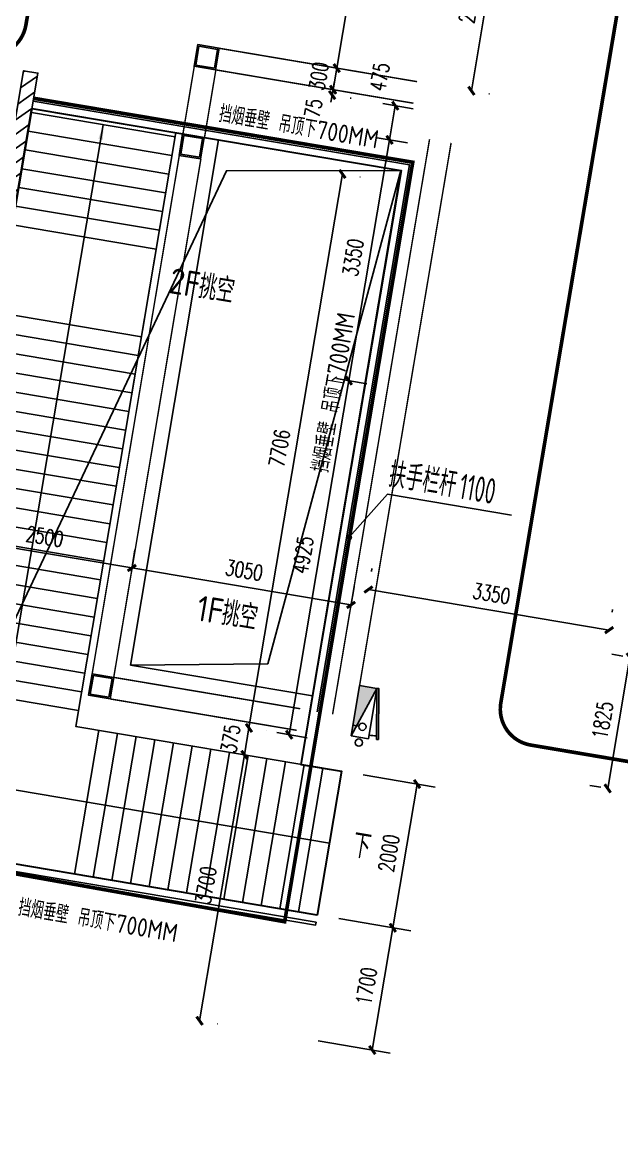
# Model space of a CAD drawing. Extents: x -936 to 12807311, y 101 to 1511157.
# Drawn here: x 12300171 to 12308401, y 1175578 to 1190760 of the extents above; entities that cross this region are included whole.
import ezdxf

# ---------------------------------------------------------------- set-up
doc = ezdxf.new("R2010")
doc.units = 0
doc.header["$LTSCALE"] = 1000
doc.header["$MEASUREMENT"] = 0
for name, pattern in [('PX-PLAN-F2-T3$0$DASH', [0.35, 0.25, -0.1]), ('PX-PLAN-F2-T3$0$DASHDOT2', [0.5, 0.25, -0.125, 0, -0.125]), ('PX-PLAN-F2-T3$0$HIDDEN', [0.375, 0.25, -0.125]), ('PX-PLAN-F2-T3$0$X-01-10-01$0$DASHED', [0.75, 0.5, -0.25])]:
    doc.linetypes.add(name, pattern=pattern)
doc.layers.add('PX-GLAZ-F2$0$PX-GLAZ-F2$0$PX-GLAZ-F2$0$板边线', color=36, linetype='Continuous', lineweight=30)
for name, color, linetype in [('PX-GLAZ-F2$0$绿化', 3, 'Continuous'), ('PX-PLAN-F2-T3$0$0P-FE-FH-V', 3, 'Continuous'), ('PX-PLAN-F2-T3$0$0P-FE-HY（消火栓）', 1, 'Continuous'), ('PX-PLAN-F2-T3$0$DIM_LEAD', 3, 'Continuous'), ('PX-PLAN-F2-T3$0$HOLE', 2, 'Continuous'), ('PX-PLAN-F2-T3$0$NS-Stair-01', 3, 'Continuous'), ('PX-PLAN-F2-T3$0$NS-Stair-Arrow-01', 2, 'Continuous'), ('PX-PLAN-F2-T3$0$NS-Tags-Fire-01', 1, 'PX-PLAN-F2-T3$0$DASH'), ('PX-PLAN-F2-T3$0$PUB_DIM', 3, 'Continuous'), ('PX-PLAN-F2-T3$0$PUB_TEXT', 7, 'Continuous'), ('PX-PLAN-F2-T3$0$WALL', 9, 'Continuous'), ('PX-PLAN-F2-T3$0$WINDOW', 4, 'Continuous'), ('PX-PLAN-F2-T3$0$X-01-10-01$0$A-SYMB-BUBB', 3, 'PX-PLAN-F2-T3$0$X-01-10-01$0$DASHED'), ('PX-PLAN-F2-T3$0$X-01-10-01$0$A-SYMB-VOID', 35, 'Continuous'), ('PX-PLAN-F2-T3$0$挡烟垂壁', 2, 'PX-PLAN-F2-T3$0$DASHDOT2'), ('PX-PLAN-F2-T3$0$防火墙填充', 1, 'Continuous')]:
    doc.layers.add(name, color=color, linetype=linetype)
doc.styles.add('PX-PLAN-F2-T3$0$_TCH_DIM_T3', font='SIMPLEX', dxfattribs={"width": 0.705882, "bigfont": 'GBCBIG'})
doc.styles.add('PX-PLAN-F2-T3$0$Standard', font='gbenor.shx', dxfattribs={"bigfont": 'gbcbig.shx'})
doc.styles.add('PX-PLAN-F2-T3$0$XD2008', font='xd-hzs.shx', dxfattribs={"width": 0.7, "bigfont": 'xd-hztxt.shx'})
doc.dimstyles.new('PX-PLAN-F2-T3$0$_TCH_ARCH&&100', dxfattribs={"dimtxt": 212.5, "dimasz": 100, "dimexe": 250, "dimexo": 300, "dimgap": 118.75, "dimtad": 1, "dimdec": 0, "dimzin": 0, "dimdsep": 46, "dimtxsty": 'PX-PLAN-F2-T3$0$_TCH_DIM_T3', "dimblk": 'PX-PLAN-F2-T3$0$_ArchTick', "dimcen": 0.09, "dimclrd": 1, "dimclre": 1, "dimclrt": 4, "dimazin": 2, "dimtfac": 1, "dimtdec": 0, "dimtix": 1, "dimtmove": 2, "dimatfit": 3, "dimfxl": 0, "dimtolj": 1, "dimtzin": 0, "dimarcsym": 0})
doc.dimstyles.new('PX-PLAN-F2-T3$0$STANDARD', dxfattribs={"dimscale": 100, "dimtxt": 3.5, "dimasz": 1, "dimexe": 2.5, "dimexo": 3, "dimgap": 1.5, "dimtad": 1, "dimdec": 0, "dimzin": 0, "dimdsep": 46, "dimtxsty": 'PX-PLAN-F2-T3$0$Standard', "dimblk": 'PX-PLAN-F2-T3$0$_ArchTick', "dimcen": 0.09, "dimadec": 0, "dimazin": 0, "dimtfac": 1, "dimtdec": 0, "dimtix": 1, "dimtmove": 2, "dimatfit": 3, "dimfxl": 0, "dimtolj": 1, "dimtzin": 0, "dimarcsym": 0})

# ---------------------------------------------------------------- blocks, each defined once
blk = doc.blocks.new('PX-PLAN-F2-T3$0$室内单口消火栓(平面)')
at = {"layer": 'PX-PLAN-F2-T3$0$0P-FE-HY（消火栓）'}
h = blk.add_hatch(color=256, dxfattribs=at)
h.dxf.hatch_style = 1
h.paths.add_polyline_path([(704, 0), (4, 0), (4, 240)])
for p, q in [((4, 0), (4, 240)), ((4, 240), (704, 0)), ((704, 240), (4, 240)), ((704, 0), (704, 240)), ((704, 0), (4, 0)), ((554, 82), (554, 0))]:
    blk.add_line(p, q, dxfattribs=at)
blk.add_lwpolyline([(690, 377), (694, 353), (4, 240), (0, 265)], close=True, dxfattribs=at)
blk.add_circle((554, 132), 50, dxfattribs=at)
blk.add_arc((54, 240), 600, 0.0003, 9.9999, dxfattribs=at)
blk = doc.blocks.new('PX-PLAN-F2-T3$0$A$C77842B79')
at = {"layer": 'PX-PLAN-F2-T3$0$0P-FE-FH-V'}
blk.add_circle((91125, 23213, 0), 50, dxfattribs=at)
at = {"layer": 'PX-PLAN-F2-T3$0$0P-FE-HY（消火栓）', "rotation": 270.0132573119174}
blk.add_blockref('PX-PLAN-F2-T3$0$室内单口消火栓(平面)', (91005, 23990, 0), dxfattribs=at)
blk = doc.blocks.new('PX-PLAN-F2-T3$0$fhtc')
at = {"layer": 'PX-PLAN-F2-T3$0$防火墙填充'}
h = blk.add_hatch(dxfattribs=at)
h.set_pattern_fill('ANSI31', color=256, scale=100, angle=9.5764)
h.set_pattern_definition([(45.03163, (-14162.63, -11706.4), (-112.31516, 112.1912), [])])
h.paths.add_polyline_path([(-23911, -39456), (-23711, -39456), (-23711, -35206), (-23911, -35206)])
h.paths.add_polyline_path([(-23911, -40206), (-23711, -40206), (-23711, -46415), (-23911, -46415)])
h.paths.add_polyline_path([(-5511, -33006), (-5311, -33006), (-5311, -46415), (-5511, -46415)])
h.paths.add_polyline_path([(-14711, -23306), (-14711, -23506), (-19812, -23506), (-19812, -21006), (-24461, -21006), (-24461, -20806), (-19612, -20806), (-19612, -23306)])
h.paths.add_polyline_path([(-24461, -25706), (-24261, -25706), (-24261, -21756), (-24461, -21756)])
h.paths.add_polyline_path([(-23911, -34456), (-23711, -34456), (-23712, -26456), (-23911, -26456)])
at = {"layer": 'PX-PLAN-F2-T3$0$防火墙填充', "elevation": 0}
blk.add_lwpolyline([(-23911, -34456), (-23711, -34456), (-23712, -26456), (-23911, -26456)], close=True, dxfattribs=at)
blk = doc.blocks.new('PX-PLAN-F2-T3$0$_ArchTick')
at = {"color": 0, "linetype": 'ByBlock', "const_width": 0.4}
blk.add_lwpolyline([(-0.5, -0.5), (0.5, 0.5)], dxfattribs=at)
blk = doc.blocks.new('*D1290')
at = {"layer": 'Defpoints', "color": 0, "transparency": 16777216}
for p in [(12304189, 1185920), (12304655, 1185842), (12303369, 1181064)]:
    blk.add_point(p, dxfattribs=at)
at = {"layer": 'PX-PLAN-F2-T3$0$PUB_DIM', "color": 1, "lineweight": -2, "transparency": 16777216}
for p, q in [((12303836, 1180985), (12304655, 1185842)), ((12304484, 1185870), (12304902, 1185800)), ((12303665, 1181014), (12304083, 1180944))]:
    blk.add_line(p, q, dxfattribs=at)
at = {"layer": 'PX-PLAN-F2-T3$0$PUB_DIM', "color": 1, "lineweight": -2, "transparency": 16777216, "xscale": 100, "yscale": 100, "zscale": 100}
for p, rotation in [((12304655, 1185842), 80.42361603596794), ((12303836, 1180985), 260.4236160359679)]:
    blk.add_blockref('PX-PLAN-F2-T3$0$_ArchTick', p, dxfattribs=dict(at, rotation=rotation))
at = {"layer": 'PX-PLAN-F2-T3$0$PUB_DIM', "color": 4, "transparency": 16777216, "insert": (12304024, 1183451), "char_height": 212.5, "attachment_point": 5, "rotation": 80.4236, "style": 'PX-PLAN-F2-T3$0$_TCH_DIM_T3'}
blk.add_mtext('\\A1;4925', dxfattribs=at)
blk = doc.blocks.new('*D1291')
at = {"layer": 'Defpoints', "color": 0, "transparency": 16777216}
for p in [(12304746, 1189224), (12305213, 1189145), (12304189, 1185920)]:
    blk.add_point(p, dxfattribs=at)
at = {"layer": 'PX-PLAN-F2-T3$0$PUB_DIM', "color": 1, "lineweight": -2, "transparency": 16777216}
for p, q in [((12305042, 1189174), (12305459, 1189103)), ((12304655, 1185842), (12305213, 1189145)), ((12304484, 1185870), (12304902, 1185800))]:
    blk.add_line(p, q, dxfattribs=at)
at = {"layer": 'PX-PLAN-F2-T3$0$PUB_DIM', "color": 1, "lineweight": -2, "transparency": 16777216, "xscale": 100, "yscale": 100, "zscale": 100}
for p, rotation in [((12305213, 1189145), 80.42361603596666), ((12304655, 1185842), 260.4236160359667)]:
    blk.add_blockref('PX-PLAN-F2-T3$0$_ArchTick', p, dxfattribs=dict(at, rotation=rotation))
at = {"layer": 'PX-PLAN-F2-T3$0$PUB_DIM', "color": 4, "transparency": 16777216, "insert": (12304712, 1187531), "char_height": 212.5, "attachment_point": 5, "rotation": 80.4236, "style": 'PX-PLAN-F2-T3$0$_TCH_DIM_T3'}
blk.add_mtext('\\A1;3350', dxfattribs=at)
blk = doc.blocks.new('*D1292')
at = {"layer": 'Defpoints', "color": 0, "transparency": 16777216}
for p in [(12304825, 1189692), (12305292, 1189613), (12304746, 1189224)]:
    blk.add_point(p, dxfattribs=at)
at = {"layer": 'PX-PLAN-F2-T3$0$PUB_DIM', "color": 1, "lineweight": -2, "transparency": 16777216}
for p, q in [((12305121, 1189642), (12305538, 1189572)), ((12305213, 1189145), (12305292, 1189613)), ((12305042, 1189174), (12305459, 1189103))]:
    blk.add_line(p, q, dxfattribs=at)
at = {"layer": 'PX-PLAN-F2-T3$0$PUB_DIM', "color": 1, "lineweight": -2, "transparency": 16777216, "xscale": 100, "yscale": 100, "zscale": 100}
for p, rotation in [((12305292, 1189613), 80.42361603591681), ((12305213, 1189145), 260.4236160359168)]:
    blk.add_blockref('PX-PLAN-F2-T3$0$_ArchTick', p, dxfattribs=dict(at, rotation=rotation))
at = {"layer": 'PX-PLAN-F2-T3$0$PUB_DIM', "color": 4, "transparency": 16777216, "insert": (12305079, 1190009), "char_height": 212.5, "attachment_point": 5, "rotation": 80.4236, "style": 'PX-PLAN-F2-T3$0$_TCH_DIM_T3'}
blk.add_mtext('\\A1;475', dxfattribs=at)
blk = doc.blocks.new('*D1327')
at = {"layer": 'Defpoints', "color": 0, "transparency": 16777216}
for p in [(12306666, 1192120), (12306723, 1192110), (12306279, 1189828)]:
    blk.add_point(p, dxfattribs=at)
at = {"layer": 'PX-PLAN-F2-T3$0$PUB_DIM', "color": 1, "lineweight": -2, "transparency": 16777216}
for p, q in [((12306336, 1189818), (12306723, 1192110)), ((12306962, 1192070), (12306970, 1192069)), ((12306575, 1189778), (12306583, 1189777))]:
    blk.add_line(p, q, dxfattribs=at)
at = {"layer": 'PX-PLAN-F2-T3$0$PUB_DIM', "color": 1, "lineweight": -2, "transparency": 16777216, "xscale": 100, "yscale": 100, "zscale": 100}
for p, rotation in [((12306723, 1192110), 80.42361515084377), ((12306336, 1189818), 260.4236151508437)]:
    blk.add_blockref('PX-PLAN-F2-T3$0$_ArchTick', p, dxfattribs=dict(at, rotation=rotation))
at = {"layer": 'PX-PLAN-F2-T3$0$PUB_DIM', "color": 4, "transparency": 16777216, "insert": (12306308, 1191002), "char_height": 212.5, "attachment_point": 5, "rotation": 80.4236, "style": 'PX-PLAN-F2-T3$0$_TCH_DIM_T3'}
blk.add_mtext('\\A1;2325', dxfattribs=at)
blk = doc.blocks.new('*D1366')
at = {"layer": 'Defpoints', "color": 0, "transparency": 16777216}
for p in [(12299154, 1183350), (12301677, 1183273), (12301620, 1182934)]:
    blk.add_point(p, dxfattribs=at)
at = {"layer": 'PX-PLAN-F2-T3$0$PUB_DIM', "color": 1, "lineweight": -2, "transparency": 16777216}
for p, q in [((12299204, 1183645), (12299253, 1183935)), ((12299212, 1183689), (12301677, 1183273)), ((12301670, 1183230), (12301719, 1183519))]:
    blk.add_line(p, q, dxfattribs=at)
at = {"layer": 'PX-PLAN-F2-T3$0$PUB_DIM', "color": 1, "lineweight": -2, "transparency": 16777216, "xscale": 100, "yscale": 100, "zscale": 100}
for p, rotation in [((12299212, 1183689), 170.4236828988316), ((12301677, 1183273), 350.4236828988316)]:
    blk.add_blockref('PX-PLAN-F2-T3$0$_ArchTick', p, dxfattribs=dict(at, rotation=rotation))
at = {"layer": 'PX-PLAN-F2-T3$0$PUB_DIM', "color": 4, "transparency": 16777216, "insert": (12300482, 1183703), "char_height": 212.5, "attachment_point": 5, "rotation": 350.4237, "style": 'PX-PLAN-F2-T3$0$_TCH_DIM_T3'}
blk.add_mtext('\\A1;2500', dxfattribs=at)
blk = doc.blocks.new('*D1367')
at = {"layer": 'Defpoints', "color": 0, "transparency": 16777216}
for p in [(12301620, 1182934), (12304684, 1182766), (12304627, 1182426)]:
    blk.add_point(p, dxfattribs=at)
at = {"layer": 'PX-PLAN-F2-T3$0$PUB_DIM', "color": 1, "lineweight": -2, "transparency": 16777216}
for p, q in [((12301670, 1183230), (12301719, 1183519)), ((12301677, 1183273), (12304684, 1182766)), ((12304677, 1182722), (12304726, 1183012))]:
    blk.add_line(p, q, dxfattribs=at)
at = {"layer": 'PX-PLAN-F2-T3$0$PUB_DIM', "color": 1, "lineweight": -2, "transparency": 16777216, "xscale": 100, "yscale": 100, "zscale": 100}
for p, rotation in [((12301677, 1183273), 170.4236828988367), ((12304684, 1182766), 350.4236828988367)]:
    blk.add_blockref('PX-PLAN-F2-T3$0$_ArchTick', p, dxfattribs=dict(at, rotation=rotation))
at = {"layer": 'PX-PLAN-F2-T3$0$PUB_DIM', "color": 4, "transparency": 16777216, "insert": (12303218, 1183241), "char_height": 212.5, "attachment_point": 5, "rotation": 350.4237, "style": 'PX-PLAN-F2-T3$0$_TCH_DIM_T3'}
blk.add_mtext('\\A1;3050', dxfattribs=at)
blk = doc.blocks.new('*D1368')
at = {"layer": 'Defpoints', "color": 0, "transparency": 16777216}
for p in [(12303169, 1180717), (12303222, 1180709), (12302554, 1177069)]:
    blk.add_point(p, dxfattribs=at)
at = {"layer": 'PX-PLAN-F2-T3$0$PUB_DIM', "color": 1, "lineweight": -2, "transparency": 16777216}
for p, q in [((12302606, 1177061), (12303222, 1180709)), ((12303465, 1180668), (12303468, 1180667)), ((12302850, 1177020), (12302853, 1177019))]:
    blk.add_line(p, q, dxfattribs=at)
at = {"layer": 'PX-PLAN-F2-T3$0$PUB_DIM', "color": 1, "lineweight": -2, "transparency": 16777216, "xscale": 100, "yscale": 100, "zscale": 100}
for p, rotation in [((12303222, 1180709), 80.42368285884072), ((12302606, 1177061), 260.4236828588407)]:
    blk.add_blockref('PX-PLAN-F2-T3$0$_ArchTick', p, dxfattribs=dict(at, rotation=rotation))
at = {"layer": 'PX-PLAN-F2-T3$0$PUB_DIM', "color": 4, "transparency": 16777216, "insert": (12302692, 1178922), "char_height": 212.5, "attachment_point": 5, "rotation": 80.4237, "style": 'PX-PLAN-F2-T3$0$_TCH_DIM_T3'}
blk.add_mtext('\\A1;3700', dxfattribs=at)
blk = doc.blocks.new('*D1369')
at = {"layer": 'Defpoints', "color": 0, "transparency": 16777216}
for p in [(12303232, 1181087), (12303284, 1181078), (12303169, 1180717)]:
    blk.add_point(p, dxfattribs=at)
at = {"layer": 'PX-PLAN-F2-T3$0$PUB_DIM', "color": 1, "lineweight": -2, "transparency": 16777216}
for p, q in [((12303222, 1180709), (12303284, 1181078)), ((12303527, 1181037), (12303530, 1181037)), ((12303465, 1180668), (12303468, 1180667))]:
    blk.add_line(p, q, dxfattribs=at)
at = {"layer": 'PX-PLAN-F2-T3$0$PUB_DIM', "color": 1, "lineweight": -2, "transparency": 16777216, "xscale": 100, "yscale": 100, "zscale": 100}
for p, rotation in [((12303284, 1181078), 80.42368285888955), ((12303222, 1180709), 260.4236828588895)]:
    blk.add_blockref('PX-PLAN-F2-T3$0$_ArchTick', p, dxfattribs=dict(at, rotation=rotation))
at = {"layer": 'PX-PLAN-F2-T3$0$PUB_DIM', "color": 4, "transparency": 16777216, "insert": (12303031, 1180931), "char_height": 212.5, "attachment_point": 5, "rotation": 80.4237, "style": 'PX-PLAN-F2-T3$0$_TCH_DIM_T3'}
blk.add_mtext('\\A1;375', dxfattribs=at)
blk = doc.blocks.new('*D1370')
at = {"layer": 'Defpoints', "color": 0, "transparency": 16777216}
for p in [(12304514, 1188686), (12304566, 1188677), (12303232, 1181087)]:
    blk.add_point(p, dxfattribs=at)
at = {"layer": 'PX-PLAN-F2-T3$0$PUB_DIM', "color": 1, "lineweight": -2, "transparency": 16777216}
for p, q in [((12303284, 1181078), (12304566, 1188677)), ((12304809, 1188636), (12304812, 1188635)), ((12303527, 1181037), (12303530, 1181037))]:
    blk.add_line(p, q, dxfattribs=at)
at = {"layer": 'PX-PLAN-F2-T3$0$PUB_DIM', "color": 1, "lineweight": -2, "transparency": 16777216, "xscale": 100, "yscale": 100, "zscale": 100}
for p, rotation in [((12304566, 1188677), 80.4236828588558), ((12303284, 1181078), 260.4236828588558)]:
    blk.add_blockref('PX-PLAN-F2-T3$0$_ArchTick', p, dxfattribs=dict(at, rotation=rotation))
at = {"layer": 'PX-PLAN-F2-T3$0$PUB_DIM', "color": 4, "transparency": 16777216, "insert": (12303703, 1184915), "char_height": 212.5, "attachment_point": 5, "rotation": 80.4237, "style": 'PX-PLAN-F2-T3$0$_TCH_DIM_T3'}
blk.add_mtext('\\A1;7706', dxfattribs=at)
blk = doc.blocks.new('*D1418')
at = {"layer": 'Defpoints', "color": 0, "transparency": 16777216}
for p in [(12308510, 1182047), (12308712, 1182013), (12308408, 1180214)]:
    blk.add_point(p, dxfattribs=at)
at = {"layer": 'PX-PLAN-F2-T3$0$PUB_DIM', "color": 1, "lineweight": -2, "transparency": 16777216}
for p, q in [((12308206, 1180248), (12308510, 1182047)), ((12308416, 1182063), (12308264, 1182089)), ((12308112, 1180264), (12307960, 1180290))]:
    blk.add_line(p, q, dxfattribs=at)
at = {"layer": 'PX-PLAN-F2-T3$0$PUB_DIM', "color": 1, "lineweight": -2, "transparency": 16777216, "xscale": 100, "yscale": 100, "zscale": 100}
for p, rotation in [((12308510, 1182047), 80.42361606715231), ((12308206, 1180248), 260.4236160671523)]:
    blk.add_blockref('PX-PLAN-F2-T3$0$_ArchTick', p, dxfattribs=dict(at, rotation=rotation))
at = {"layer": 'PX-PLAN-F2-T3$0$PUB_DIM', "color": 4, "transparency": 16777216, "insert": (12308136, 1181185), "char_height": 212.5, "attachment_point": 5, "rotation": 80.4236, "style": 'PX-PLAN-F2-T3$0$_TCH_DIM_T3'}
blk.add_mtext('\\A1;1825', dxfattribs=at)
blk = doc.blocks.new('*D1419')
at = {"layer": 'Defpoints', "color": 0, "transparency": 16777216}
for p in [(12304921, 1182967), (12308224, 1182409), (12308226, 1182420)]:
    blk.add_point(p, dxfattribs=at)
at = {"layer": 'PX-PLAN-F2-T3$0$PUB_DIM', "color": 1, "lineweight": -2, "transparency": 16777216}
for p, q in [((12304971, 1183263), (12304965, 1183224)), ((12304923, 1182977), (12308226, 1182420)), ((12308274, 1182705), (12308268, 1182667))]:
    blk.add_line(p, q, dxfattribs=at)
at = {"layer": 'PX-PLAN-F2-T3$0$PUB_DIM', "color": 1, "lineweight": -2, "transparency": 16777216, "xscale": 100, "yscale": 100, "zscale": 100}
for p, rotation in [((12304923, 1182977), 170.4236160359461), ((12308226, 1182420), 350.4236160359461)]:
    blk.add_blockref('PX-PLAN-F2-T3$0$_ArchTick', p, dxfattribs=dict(at, rotation=rotation))
at = {"layer": 'PX-PLAN-F2-T3$0$PUB_DIM', "color": 4, "transparency": 16777216, "insert": (12306612, 1182921), "char_height": 212.5, "attachment_point": 5, "rotation": 350.4236, "style": 'PX-PLAN-F2-T3$0$_TCH_DIM_T3'}
blk.add_mtext('\\A1;3350', dxfattribs=at)
blk = doc.blocks.new('*D1614')
at = {"layer": 'Defpoints', "color": 0, "transparency": 16777216}
for p in [(12304389, 1189766), (12304402, 1189840), (12304439, 1189833)]:
    blk.add_point(p, dxfattribs=at)
at = {"layer": 'PX-PLAN-F2-T3$0$PUB_DIM', "color": 1, "lineweight": -2, "transparency": 16777216}
for p, q in [((12304439, 1189833), (12304455, 1189932)), ((12304426, 1189759), (12304409, 1189661)), ((12304426, 1189759), (12304439, 1189833)), ((12304698, 1189790), (12304685, 1189792)), ((12304685, 1189716), (12304673, 1189718))]:
    blk.add_line(p, q, dxfattribs=at)
at = {"layer": 'PX-PLAN-F2-T3$0$PUB_DIM', "color": 1, "lineweight": -2, "transparency": 16777216, "xscale": 100, "yscale": 100, "zscale": 100}
for p, rotation in [((12304439, 1189833), 260.4236162032183), ((12304426, 1189759), 80.42361620321822)]:
    blk.add_blockref('PX-PLAN-F2-T3$0$_ArchTick', p, dxfattribs=dict(at, rotation=rotation))
at = {"layer": 'PX-PLAN-F2-T3$0$PUB_DIM', "color": 4, "transparency": 16777216, "insert": (12304167, 1189578), "char_height": 212.5, "attachment_point": 5, "rotation": 80.4236, "style": 'PX-PLAN-F2-T3$0$_TCH_DIM_T3'}
blk.add_mtext('\\A1;75', dxfattribs=at)
blk = doc.blocks.new('*D1615')
at = {"layer": 'Defpoints', "color": 0, "transparency": 16777216}
for p in [(12304452, 1190135), (12304488, 1190129), (12304402, 1189840)]:
    blk.add_point(p, dxfattribs=at)
at = {"layer": 'PX-PLAN-F2-T3$0$PUB_DIM', "color": 1, "lineweight": -2, "transparency": 16777216}
for p, q in [((12304439, 1189833), (12304488, 1190129)), ((12304748, 1190085), (12304735, 1190088)), ((12304698, 1189790), (12304685, 1189792))]:
    blk.add_line(p, q, dxfattribs=at)
at = {"layer": 'PX-PLAN-F2-T3$0$PUB_DIM', "color": 1, "lineweight": -2, "transparency": 16777216, "xscale": 100, "yscale": 100, "zscale": 100}
for p, rotation in [((12304488, 1190129), 80.42361620311728), ((12304439, 1189833), 260.4236162031173)]:
    blk.add_blockref('PX-PLAN-F2-T3$0$_ArchTick', p, dxfattribs=dict(at, rotation=rotation))
at = {"layer": 'PX-PLAN-F2-T3$0$PUB_DIM', "color": 4, "transparency": 16777216, "insert": (12304242, 1190019), "char_height": 212.5, "attachment_point": 5, "rotation": 80.4236, "style": 'PX-PLAN-F2-T3$0$_TCH_DIM_T3'}
blk.add_mtext('\\A1;300', dxfattribs=at)
blk = doc.blocks.new('*D1616')
at = {"layer": 'Defpoints', "color": 0, "transparency": 16777216}
for p in [(12304818, 1192305), (12304854, 1192298), (12304452, 1190135)]:
    blk.add_point(p, dxfattribs=at)
at = {"layer": 'PX-PLAN-F2-T3$0$PUB_DIM', "color": 1, "lineweight": -2, "transparency": 16777216}
for p, q in [((12304488, 1190129), (12304854, 1192298)), ((12305114, 1192255), (12305101, 1192257)), ((12304748, 1190085), (12304735, 1190088))]:
    blk.add_line(p, q, dxfattribs=at)
at = {"layer": 'PX-PLAN-F2-T3$0$PUB_DIM', "color": 1, "lineweight": -2, "transparency": 16777216, "xscale": 100, "yscale": 100, "zscale": 100}
for p, rotation in [((12304854, 1192298), 80.42361620315403), ((12304488, 1190129), 260.423616203154)]:
    blk.add_blockref('PX-PLAN-F2-T3$0$_ArchTick', p, dxfattribs=dict(at, rotation=rotation))
at = {"layer": 'PX-PLAN-F2-T3$0$PUB_DIM', "color": 4, "transparency": 16777216, "insert": (12304450, 1191251), "char_height": 212.5, "attachment_point": 5, "rotation": 80.4236, "style": 'PX-PLAN-F2-T3$0$_TCH_DIM_T3'}
blk.add_mtext('\\A1;2200', dxfattribs=at)
blk = doc.blocks.new('*D1655')
at = {"layer": 'Defpoints', "color": 0, "transparency": 16777216}
for p in [(12304222, 1178512), (12305258, 1178337), (12303939, 1176835)]:
    blk.add_point(p, dxfattribs=at)
at = {"layer": 'PX-PLAN-F2-T3$0$PUB_DIM', "color": 1, "lineweight": -2, "transparency": 16777216}
for p, q in [((12304518, 1178462), (12305505, 1178295)), ((12304976, 1176660), (12305258, 1178337)), ((12304235, 1176785), (12305222, 1176619))]:
    blk.add_line(p, q, dxfattribs=at)
at = {"layer": 'PX-PLAN-F2-T3$0$PUB_DIM', "color": 1, "lineweight": -2, "transparency": 16777216, "xscale": 100, "yscale": 100, "zscale": 100}
for p, rotation in [((12305258, 1178337), 80.42900247653401), ((12304976, 1176660), 260.429002476534)]:
    blk.add_blockref('PX-PLAN-F2-T3$0$_ArchTick', p, dxfattribs=dict(at, rotation=rotation))
at = {"layer": 'PX-PLAN-F2-T3$0$PUB_DIM', "color": 4, "transparency": 16777216, "insert": (12304895, 1177536), "char_height": 212.5, "attachment_point": 5, "rotation": 80.429, "style": 'PX-PLAN-F2-T3$0$_TCH_DIM_T3'}
blk.add_mtext('\\A1;1700', dxfattribs=at)
blk = doc.blocks.new('*D1656')
at = {"layer": 'Defpoints', "color": 0, "transparency": 16777216}
for p in [(12304554, 1180484), (12305591, 1180309), (12304222, 1178512)]:
    blk.add_point(p, dxfattribs=at)
at = {"layer": 'PX-PLAN-F2-T3$0$PUB_DIM', "color": 1, "lineweight": -2, "transparency": 16777216}
for p, q in [((12304850, 1180434), (12305837, 1180267)), ((12305258, 1178337), (12305591, 1180309)), ((12304518, 1178462), (12305505, 1178295))]:
    blk.add_line(p, q, dxfattribs=at)
at = {"layer": 'PX-PLAN-F2-T3$0$PUB_DIM', "color": 1, "lineweight": -2, "transparency": 16777216, "xscale": 100, "yscale": 100, "zscale": 100}
for p, rotation in [((12305591, 1180309), 80.42900247651413), ((12305258, 1178337), 260.4290024765141)]:
    blk.add_blockref('PX-PLAN-F2-T3$0$_ArchTick', p, dxfattribs=dict(at, rotation=rotation))
at = {"layer": 'PX-PLAN-F2-T3$0$PUB_DIM', "color": 4, "transparency": 16777216, "insert": (12305203, 1179360), "char_height": 212.5, "attachment_point": 5, "rotation": 80.429, "style": 'PX-PLAN-F2-T3$0$_TCH_DIM_T3'}
blk.add_mtext('\\A1;2000', dxfattribs=at)
blk = doc.blocks.new('PX-GLAZ-F2')
at = {"layer": 'PX-GLAZ-F2$0$绿化', "ltscale": 100}
h = blk.add_hatch(dxfattribs=at)
h.set_pattern_fill('CROSS', color=256, scale=200)
h.set_pattern_definition([(0, (0, 0), (317.5, 317.5), [158.75, -476.25]), (90, (79.38, -79.38), (-317.5, 317.5), [158.75, -476.25])])
edge = h.paths.add_edge_path()
edge.add_spline(control_points=[(12248706, 1227659.1), (12249131.2, 1228506.9), (12249645.7, 1229303.6), (12250243.3, 1230039.9)], knot_values=[0, 0, 0, 0, 0.216924, 0.216924, 0.216924, 0.216924], weights=[1, 0.9960825, 0.9960825, 1], degree=3, periodic=0)
edge.add_spline(control_points=[(12250243.3, 1230039.9), (12252309.9, 1232880.9), (12254376.5, 1235721.8), (12256443.1, 1238562.8)], knot_values=[0.216924, 0.216924, 0.216924, 0.216924, 1.216924, 1.216924, 1.216924, 1.216924], weights=[1, 1, 1, 1], degree=3, periodic=0)
edge.add_spline(control_points=[(12256443.1, 1238562.8), (12256855.1, 1239129.1), (12257479, 1239447.2), (12258179.2, 1239448.1)], knot_values=[1.216924, 1.216924, 1.216924, 1.216924, 2.1576116, 2.1576116, 2.1576116, 2.1576116], weights=[1, 0.9276084, 0.9276084, 1], degree=3, periodic=0)
edge.add_spline(control_points=[(12258179.2, 1239448.1), (12258879.5, 1239448.9), (12259504.2, 1239132.3), (12259917.5, 1238567)], knot_values=[2.1576116, 2.1576116, 2.1576116, 2.1576116, 3.0982992, 3.0982992, 3.0982992, 3.0982992], weights=[1, 0.9276084, 0.9276084, 1], degree=3, periodic=0)
edge.add_spline(control_points=[(12259917.5, 1238567), (12260548, 1237710.5), (12261178.5, 1236854), (12261808.9, 1235997.5)], knot_values=[3.0982992, 3.0982992, 3.0982992, 3.0982992, 4.0982992, 4.0982992, 4.0982992, 4.0982992], weights=[1, 1, 1, 1], degree=3, periodic=0)
edge.add_spline(control_points=[(12261808.9, 1235997.5), (12263521.2, 1233671.3), (12265804.9, 1231902.8), (12268485.4, 1230826.9)], knot_values=[4.0982992, 4.0982992, 4.0982992, 4.0982992, 4.6528594, 4.6528594, 4.6528594, 4.6528594], weights=[1, 0.9745357, 0.9745357, 1], degree=3, periodic=0)
edge.add_spline(control_points=[(12268485.4, 1230826.9), (12268662.4, 1231007.2), (12268731.6, 1231250.2), (12268676.3, 1231496.7)], knot_values=[4.6528594, 4.6528594, 4.6528594, 4.6528594, 5.6498533, 5.6498533, 5.6498533, 5.6498533], weights=[1, 0.9188681, 0.9188681, 1], degree=3, periodic=0)
edge.add_spline(control_points=[(12268676.3, 1231496.7), (12268617.1, 1231738.6), (12268468.8, 1231938.7), (12268254.4, 1232065.5)], knot_values=[5.6498533, 5.6498533, 5.6498533, 5.6498533, 6.4465126, 6.4465126, 6.4465126, 6.4465126], weights=[1, 0.9478068, 0.9478068, 1], degree=3, periodic=0)
edge.add_spline(control_points=[(12268254.4, 1232065.5), (12267103.1, 1232776.1), (12266083.6, 1233665.5), (12265223.4, 1234709.7)], knot_values=[6.4465126, 6.4465126, 6.4465126, 6.4465126, 6.7752636, 6.7752636, 6.7752636, 6.7752636], weights=[1, 0.9910138, 0.9910138, 1], degree=3, periodic=0)
edge.add_spline(control_points=[(12265223.4, 1234709.7), (12264096, 1236051.5), (12262129.6, 1238391.9), (12260372, 1242231), (12256480.6, 1243543.3), (12252849.4, 1241495), (12250340.6, 1238037), (12248070.6, 1234565), (12247519.7, 1230670.2), (12248353, 1228555.3), (12248706, 1227659.1)], knot_values=[6.7752636, 6.7752636, 6.7752636, 6.7752636, 5292.8749688, 9226.3852839, 12034.2999802, 16515.783225, 20509.8368597, 24941.2220346, 28831.152857, 31691.1016259, 31691.1016259, 31691.1016259, 31691.1016259], weights=[1, 1, 1, 1, 1, 1, 1, 1, 1, 1, 1], degree=3, periodic=0)
edge = h.paths.add_edge_path()
edge.add_line((12350572.1, 1250171.9), (12345847.5, 1250548.3))
edge.add_line((12345847.5, 1250548.3), (12342141.8, 1229321))
edge.add_arc((12336175.4, 1230692.1), 6121.9, 302.60421, 347.05847, ccw=False)
edge.add_arc((12345389.7, 1216855.3), 10503.8, 124.27677, 148.99986)
edge.add_arc((12344287.8, 1217517.4), 9218.3, 148.99986, 195.78563)
edge.add_arc((12226671.4, 1184267.2), 113007.7, 14.3349, 15.785626, ccw=False)
edge.add_arc((12324166, 1209181.5), 12380.1, -17.80782, 14.3349, ccw=False)
edge.add_line((12335952.9, 1205395.4), (12334257.7, 1200117.8))
edge.add_arc((12334246.6, 1197712), 2405.9, 11.27506, 89.73573, ccw=False)
edge.add_arc((12335021.7, 1197866.5), 1615.6, -9.56278, 11.27506, ccw=False)
edge.add_arc((12318788.1, 1200601.3), 18077.9, 349.66451, 350.43722, ccw=False)
edge.add_line((12336572.7, 1197357.9), (12337158.7, 1197228.4))
edge.add_line((12337158.7, 1197228.4), (12338932.8, 1205257.3))
edge.add_arc((12331756, 1206843.1), 7350, 347.53975, 385.14259)
edge.add_line((12338409.6, 1209966), (12337135.1, 1212681.5))
edge.add_arc((12343155, 1215506.9), 6650, 136.3842, 205.14259, ccw=False)
edge.add_line((12338340.5, 1220094.1), (12341350.4, 1223253.1))
edge.add_arc((12336029.1, 1228323.2), 7350, 316.3842, 350.09754)
edge.add_line((12343269.6, 1227059.2), (12347090.2, 1248944.5))
edge.add_line((12347090.2, 1248944.5), (12351754.6, 1248573))
edge.add_arc((12350316, 1248745.8), 1448.9, 353.14964, 439.81841)
edge = h.paths.add_edge_path()
edge.add_line((12329890.5, 1220636.8), (12332760, 1212631.4))
edge.add_line((12332760, 1212631.4), (12329676.6, 1211775.2))
edge.add_line((12329676.6, 1211775.2), (12331314.6, 1212230))
edge.add_line((12331314.6, 1212230), (12332557.8, 1207752.6))
edge.add_line((12332557.8, 1207752.6), (12330392.5, 1207151.4))
edge.add_arc((12335853.3, 1214426.6), 9096.6, 186.95866, 233.10806, ccw=False)
edge.add_arc((12340898.8, 1215042.4), 14179.5, 162.97302, 186.95866, ccw=False)
edge.add_arc((12329376.2, 1218571.1), 2128.8, 76.01983, 162.97302, ccw=False)
edge = h.paths.add_edge_path()
edge.add_spline(control_points=[(12297159.8, 1230058.2), (12297328.4, 1230848.4), (12297611.5, 1232175), (12298661.8, 1234113.7), (12300752.4, 1233643.1), (12302179.5, 1231710.5), (12305502.7, 1231446.7), (12308858, 1230950.4), (12312135.6, 1229259.9), (12315220.2, 1226420), (12318080.9, 1222865.1), (12322418.9, 1219690.6), (12322542.4, 1214282.7), (12320895.5, 1209063.7), (12315723.8, 1207150.9), (12311909, 1207413.1), (12309758.9, 1207758.4), (12309129.1, 1207859.5), (12310995.9, 1207584.2), (12312844.4, 1207963.6), (12314451.8, 1208952), (12317354.8, 1210737), (12318732.3, 1213854), (12318097.8, 1217202.3), (12317569.7, 1221919.1), (12314841.7, 1225803.1), (12310583.9, 1227900.3), (12307035.2, 1229914.1), (12303029.1, 1230689.2), (12298985.3, 1230144.5), (12298893.7, 1229984.7), (12298802.1, 1229824.9), (12298710.5, 1229665.1), (12298697.1, 1229625.6), (12298683.7, 1229586), (12298670.3, 1229546.5), (12298166.8, 1229717.1), (12297663.3, 1229887.7), (12297159.8, 1230058.2)], knot_values=[0, 0, 0, 0, 2509.7004078, 4213.3598332, 5630.1776835, 7984.5189108, 11137.8176945, 14924.0914678, 18297.5573608, 21965.6588708, 27403.8026942, 32175.7889264, 37032.3805134, 42474.2608416, 47438.6991661, 52055.119781, 53967.6326245, 53967.6326245, 53967.6326245, 53968.3303403, 53968.3303403, 53968.3303403, 53969.5371147, 53969.5371147, 53969.5371147, 53970.5387264, 53970.5387264, 53970.5387264, 53971.188756, 53971.188756, 53971.188756, 53972.188756, 53972.188756, 53972.188756, 53973.188756, 53973.188756, 53973.188756, 53974.188756, 53974.188756, 53974.188756, 53974.188756], weights=[1, 1, 1, 1, 1, 1, 1, 1, 1, 1, 1, 1, 1, 1, 1, 1, 1, 1, 0.9598425, 0.9598425, 1, 0.8822789, 0.8822789, 1, 0.9181306, 0.9181306, 1, 0.9650973, 0.9650973, 1, 1, 1, 1, 1, 1, 1, 1, 1, 1], degree=3, periodic=0)
edge = h.paths.add_edge_path()
edge.add_arc((12264417, 1231062), 31784.2, 288.69408, 306.13039)
edge.add_arc((12282712.2, 1205688.8), 536.1, 326.20587, 388.29705)
edge.add_arc((12282257.3, 1205342), 1104.7, 32.95484, 44.08798)
edge.add_arc((12296904.8, 1178998.3), 30446.8, 117.06634, 124.81688)
edge.add_arc((12270335.2, 1229379), 26995.3, 242.81788, 289.89359, ccw=False)
edge.add_arc((12269712.4, 1219643.1), 18465.3, 214.97876, 230.64533, ccw=False)
edge.add_arc((12280518, 1228316.3), 32304.1, 208.46123, 216.59643, ccw=False)
edge.add_line((12252118.2, 1212921.4), (12251073.7, 1212284.2))
edge.add_arc((12251548.3, 1211765), 703.4, 132.4299, 196.5559)
edge.add_arc((12269478.4, 1221332.5), 21012.7, 207.7011, 284.11957)
edge = h.paths.add_edge_path()
edge.add_arc((12233920.3, 1265851.6), 16144.8, -7.15606, 23.05907, ccw=False)
edge.add_arc((12272144.2, 1259604.6), 22605.3, 169.19974, 186.44518)
edge.add_line((12249681.8, 1257067.1), (12250208.3, 1252638.7))
edge.add_line((12250208.3, 1252638.7), (12250862.7, 1252716.6))
edge.add_arc((12273478.7, 1255109.2), 22742.2, 165.02933, 186.03914, ccw=False)
edge.add_arc((12521635.5, 1188752), 279617.8, 164.395979, 165.029333, ccw=False)
edge.add_arc((12246304.4, 1265646.6), 6249.3, 344.39598, 373.49578)
edge.add_arc((12241392.1, 1264467.7), 11301.1, 13.49578, 45.22187)
edge.add_line((12249352.2, 1272489.7), (12248777.5, 1272176.5))
edge.add_spline(control_points=[(12272311.3, 1185673.5), (12273059.3, 1190105.5), (12273807.4, 1194537.4), (12273916.6, 1195057.1), (12273551.9, 1195443.1), (12273187.2, 1195829.1), (12272662.2, 1195749.5), (12269776.4, 1195164.7), (12266890.5, 1194579.8), (12265653.8, 1194222), (12265338.4, 1192973.8), (12264835.5, 1189992.8), (12264332.5, 1187011.7), (12264187.7, 1185999.1), (12265170.5, 1185715.3), (12268131.7, 1185215.7), (12271092.9, 1184716.1), (12272121.2, 1184661.4), (12272311.3, 1185673.5)], knot_values=[0, 0, 0, 1, 1, 1.9642314, 1.9642314, 2.9284628, 2.9284628, 3.9284628, 3.9284628, 4.9701511, 4.9701511, 5.9701511, 5.9701511, 7.4018385, 7.4018385, 8.4018385, 8.4018385, 9.840172, 9.840172, 9.840172], weights=[1, 1, 1, 0.886016, 1, 0.886016, 1, 1, 1, 0.8673994, 1, 1, 1, 0.7545398, 1, 1, 1, 0.7523549, 1], degree=2, periodic=0)
at = {"layer": 'PX-GLAZ-F2$0$PX-GLAZ-F2$0$PX-GLAZ-F2$0$板边线', "color": 30}
blk.add_lwpolyline([(12304222, 1178511.6), (12298599.6, 1179460.2), (12300306.5, 1189577), (12305370.3, 1188722.6), (12303996.2, 1180577.9), (12304554.7, 1180483.7)], close=True, dxfattribs=at)
blk = doc.blocks.new('PX-PLAN-F2-T3$0$lt')
at = {"layer": 'PX-PLAN-F2-T3$0$NS-Stair-01'}
for points in [[(192616, 11960), (192616, 1700), (198316, 1700)], [(192616, 11901), (194616, 11901)], [(192616, 11901), (192616, 7299)], [(194616, 11960), (194616, 3700), (198316, 3700)], [(194616, 11960), (194616, 8079)], [(192616, 11641), (194616, 11641)], [(192616, 11381), (194616, 11381)], [(192616, 11121), (194616, 11121)], [(192616, 10861), (194616, 10861)], [(192616, 10601), (194616, 10601)], [(192616, 10341), (194616, 10341)], [(192616, 9120), (194616, 9120)], [(192616, 8860), (194616, 8860)], [(192616, 8600), (194616, 8600)], [(192616, 8340), (194616, 8340)], [(192616, 8080), (194616, 8080)], [(192616, 7820), (194616, 7820)], [(192616, 7560), (194616, 7560)], [(192616, 7300), (194616, 7300)], [(192616, 7040), (194616, 7040)], [(192616, 6780), (194616, 6780)], [(192616, 6520), (194616, 6520)], [(192616, 6260), (194616, 6260)], [(192616, 6000), (194616, 6000)], [(192616, 5740), (194616, 5740)], [(192616, 5480), (194616, 5480)], [(192616, 5220), (194616, 5220)], [(192616, 4960), (194616, 4960)], [(192616, 4700), (194616, 4700)], [(192616, 4440), (194616, 4440)], [(192616, 4180), (194616, 4180)], [(192616, 3920), (194616, 3920)], [(194936, 3700), (194936, 1700)], [(195196, 3700), (195196, 1700)], [(195456, 3700), (195456, 1700)], [(195716, 3700), (195716, 1700)], [(195976, 3700), (195976, 1700)], [(196236, 3700), (196236, 1700)], [(196496, 3700), (196496, 1700)], [(196756, 3700), (196756, 1700)], [(197016, 3700), (197016, 1700)], [(197276, 3700), (197276, 1700)], [(197536, 3700), (197536, 1700)], [(197796, 3700), (197796, 1700)], [(198056, 3700), (198056, 1700)], [(198316, 3700), (198316, 1700)]]:
    blk.add_lwpolyline(points, dxfattribs=at)
at = {"layer": 'PX-PLAN-F2-T3$0$NS-Stair-Arrow-01'}
blk.add_leader([(193616, 11898, -1), (193616, 2700, -1), (198316, 2700, -1)], dimstyle='PX-PLAN-F2-T3$0$STANDARD', override={"dimasz": 2, "dimgap": 1.5, "dimtad": 0}, dxfattribs=at)
blk = doc.blocks.new('PX-PLAN-F2-T3')
at = {"layer": 'PX-PLAN-F2-T3$0$DIM_LEAD'}
for p, q in [((12304660.639, 1183693.047), (12305185.127, 1184283.445)), ((12305185.127, 1184283.445), (12306885.216, 1183996.618))]:
    blk.add_line(p, q, dxfattribs=at)
at = {"layer": 'PX-PLAN-F2-T3$0$DIM_LEAD', "const_width": 40}
blk.add_lwpolyline([(12304645.054, 1183680.513, 1), (12304676.225, 1183705.581, 1)], format="xyb", close=True, dxfattribs=at)
at = {"layer": 'PX-PLAN-F2-T3$0$HOLE'}
for points in [[(12302826.626, 1190105.456), (12302876.372, 1190401.303), (12302580.525, 1190451.048), (12302530.78, 1190155.202)], [(12302810.22, 1190128.496), (12302853.332, 1190384.896), (12302596.932, 1190428.009), (12302553.819, 1190171.608)], [(12304221.768, 1178511.625), (12298601.2, 1179459.891), (12300308.043, 1189576.708), (12305370.151, 1188722.663), (12303996.033, 1180577.975), (12304554.493, 1180483.755)], [(12302620.288, 1188882.446), (12302670.034, 1189178.292), (12302374.187, 1189228.038), (12302324.441, 1188932.191)], [(12302603.881, 1188905.485), (12302646.994, 1189161.886), (12302390.593, 1189204.998), (12302347.481, 1188948.598)], [(12301378.716, 1181476.078), (12301428.461, 1181771.925), (12301132.614, 1181821.671), (12301082.869, 1181525.824)], [(12301362.309, 1181499.118), (12301405.422, 1181755.519), (12301149.021, 1181798.631), (12301105.908, 1181542.231)]]:
    blk.add_lwpolyline(points, close=True, dxfattribs=at)
at = {"layer": 'PX-PLAN-F2-T3$0$NS-Tags-Fire-01', "const_width": 20}
for points in [[(12305591.075, 1189943.126), (12302876.344, 1190401.137)], [(12302533.945, 1190154.669), (12302378.028, 1189227.392)], [(12302829.792, 1190104.924), (12302673.875, 1189177.647)], [(12305541.166, 1189647.306), (12302826.435, 1190105.318)], [(12304431.224, 1181265.151), (12305762.122, 1189153.669)], [(12304727.043, 1181215.242), (12306057.942, 1189103.76)], [(12302328.282, 1188931.545), (12301132.784, 1181821.648)], [(12302624.129, 1188881.8), (12301428.631, 1181771.902)], [(12301428.461, 1181771.925), (12303987.591, 1181341.619)], [(12301378.716, 1181476.078), (12303937.846, 1181045.772)]]:
    blk.add_lwpolyline(points, dxfattribs=at)
at = {"layer": 'PX-PLAN-F2-T3$0$WALL'}
for p, q in [((12300190.857, 1190093.616), (12299866.45, 1188170.79)), ((12300388.07, 1190060.343), (12300190.857, 1190093.616)), ((12300388.07, 1190060.343), (12300047.027, 1188038.911))]:
    blk.add_line(p, q, dxfattribs=at)
at = {"layer": 'PX-PLAN-F2-T3$0$WINDOW'}
for points in [[(12300323.154, 1189675.572), (12305485.393, 1188804.633), (12304219.411, 1181300.887)], [(12304258.854, 1181294.232), (12305531.491, 1188837.421), (12300329.808, 1189715.014)], [(12298578.096, 1179321.81), (12304198.477, 1178373.576), (12304205.132, 1178413.019), (12298584.75, 1179361.253)]]:
    blk.add_lwpolyline(points, dxfattribs=at)
at = {"layer": 'PX-PLAN-F2-T3$0$X-01-10-01$0$A-SYMB-BUBB', "const_width": 50}
for points in [[(12296349.392, 1193907.385, -0.414213562), (12296925.606, 1194317.236), (12300229.248, 1193759.868, -0.414213562), (12300639.099, 1193183.654), (12300223.269, 1190718.941, -0.414213562), (12299647.056, 1190309.09), (12296343.413, 1190866.459, -0.414213562), (12295933.562, 1191442.672)], [(12322338.258, 1178787.887, -0.414213562), (12321762.045, 1178378.036), (12307149.359, 1180843.392, -0.414213562), (12306739.508, 1181419.605), (12308603.796, 1192469.635, -0.414213562), (12309180.01, 1192879.486), (12323792.695, 1190414.13, -0.414213562), (12324202.546, 1189837.916)]]:
    blk.add_lwpolyline(points, format="xyb", close=True, dxfattribs=at)
at = {"layer": 'PX-PLAN-F2-T3$0$X-01-10-01$0$A-SYMB-VOID', "ltscale": 0.5}
blk.add_lwpolyline([(12301656.282, 1181938.337), (12302868.018, 1189144.805), (12305366.405, 1188724.712), (12304154.668, 1181518.244)], close=True, dxfattribs=at)
at = {"layer": 'PX-PLAN-F2-T3$0$X-01-10-01$0$A-SYMB-VOID', "ltscale": 0.5, "elevation": 1.925}
blk.add_lwpolyline([(12305370.151, 1188722.663), (12302974.918, 1188720.081), (12298601.2, 1179459.891)], dxfattribs=at)
at = {"layer": 'PX-PLAN-F2-T3$0$X-01-10-01$0$A-SYMB-VOID', "ltscale": 0.5}
blk.add_lwpolyline([(12301656.282, 1181938.337), (12303542.777, 1181959.702), (12305370.151, 1188722.663)], dxfattribs=at)
at = {"layer": 'PX-PLAN-F2-T3$0$挡烟垂壁', "linetype": 'PX-PLAN-F2-T3$0$HIDDEN', "const_width": 50, "elevation": 4.097}
blk.add_lwpolyline([(12300329.808, 1189715.011), (12305531.484, 1188837.422), (12303773.853, 1178419.488), (12298581.753, 1179343.49)], dxfattribs=at)
at = {"layer": 'PX-PLAN-F2-T3$0$0P-FE-HY（消火栓）', "rotation": 350.4236160085533}
blk.add_blockref('PX-PLAN-F2-T3$0$A$C77842B79', (12211074.739, 1173147.489, 0), dxfattribs=at)
at = {"layer": 'PX-PLAN-F2-T3$0$WINDOW', "rotation": 350.4236160360078}
blk.add_blockref('PX-PLAN-F2-T3$0$lt', (12108386.681, 1209827.604), dxfattribs=at)
at = {"layer": 'PX-PLAN-F2-T3$0$防火墙填充', "rotation": 350.4236160360078}
blk.add_blockref('PX-PLAN-F2-T3$0$fhtc', (12328170.41, 1212203.384), dxfattribs=at)
at = {"layer": 'PX-PLAN-F2-T3$0$PUB_TEXT', "color": 4, "style": 'PX-PLAN-F2-T3$0$Standard'}
for s, height, rotation, p in [('挡烟垂壁', 241.1348, 350.423616, (12302859.755, 1189392.343)), ('吊顶下', 241.1348, 350.423616, (12303675.356, 1189254.74)), ('700MM', 250, 350.423616, (12304194.614, 1189167.134)), ('2F', 350, 350.4236161, (12302170.98, 1187046.999, 1.925)), ('挑空', 337.5887, 350.4236161, (12302573.623, 1186979.067, 1.925)), ('700MM', 250, 80.423616, (12304601.094, 1185905.273)), ('吊顶下', 241.1348, 80.423616, (12304513.488, 1185386.015)), ('挡烟垂壁', 241.1348, 80.423616, (12304375.885, 1184570.414)), ('1F', 350, 350.4236161, (12302547.018, 1182555.348, 1.925)), ('挑空', 337.5887, 350.4236161, (12302892.141, 1182497.121, 1.925)), ('下', 337.589, 350.423616, (12304682.499, 1179311.915)), ('挡烟垂壁', 241.1348, 350.423616, (12300103.169, 1178505.152)), ('吊顶下', 241.1348, 350.423616, (12300918.77, 1178367.549)), ('700MM', 250, 350.423616, (12301438.028, 1178279.943))]:
    blk.add_text(s, height=height, rotation=rotation, dxfattribs=at).set_placement(p)
at = {"layer": 'PX-PLAN-F2-T3$0$PUB_TEXT', "style": 'PX-PLAN-F2-T3$0$XD2008', "width": 0.7}
for s, p in [('扶手栏杆', (12305182.38, 1184390.393)), ('1100', (12306148.724, 1184227.358))]:
    blk.add_text(s, height=350, rotation=350.423616, dxfattribs=at).set_placement(p)
at = {"layer": 'PX-PLAN-F2-T3$0$PUB_DIM'}
for base, p1, p2, angle, picture, middle, turn in [((12304854.461, 1192298.494), (12304451.884, 1190135.323), (12304817.881, 1192304.665), 80.4236162, '*D1616', (12304449.598, 1191251.254), 80.4236162), ((12306723.219, 1192110.387), (12306279.278, 1189827.856), (12306666.001, 1192120.04), 80.4236152, '*D1327', (12306307.993, 1191001.726), 80.4236152), ((12304488.464, 1190129.151), (12304401.975, 1189839.503), (12304451.884, 1190135.323), 80.4236162, '*D1615', (12304241.645, 1190018.673), 80.4236162), ((12305212.636, 1189144.961), (12304188.536, 1185920.398), (12304745.849, 1189223.714), 80.423616, '*D1291', (12304712.114, 1187530.734), 80.423616), ((12304655.322, 1185841.645), (12303369.201, 1181064.029), (12304188.536, 1185920.398), 80.423616, '*D1290', (12304023.79, 1183450.892), 80.423616), ((12305590.912, 1180308.997), (12304221.954, 1178511.594), (12304554.493, 1180483.755), 80.4290025, '*D1656', (12305202.775, 1179360.327), 80.4290025), ((12305258.373, 1178336.836), (12303939.274, 1176835.134), (12304221.954, 1178511.594), 80.4290025, '*D1655', (12304895.166, 1177536.017), 80.4290025)]:
    dim = blk.add_linear_dim(base=base, p1=p1, p2=p2, angle=angle, dimstyle='PX-PLAN-F2-T3$0$_TCH_ARCH&&100', override={"dimgap": 0}, dxfattribs=at)
    dim.commit()
    dim.dimension.update_dxf_attribs({"geometry": picture, "text_midpoint": middle, "dimtype": 161, "text_rotation": turn})
for base, p1, p2, angle, picture, middle in [((12305291.658, 1189613.342), (12304745.849, 1189223.714), (12304824.872, 1189692.095), 80.423616, '*D1292', (12305079.452, 1190008.576)), ((12304438.555, 1189833.332), (12304389.498, 1189765.548), (12304401.975, 1189839.503), 80.4236162, '*D1614', (12304167.376, 1189578.465))]:
    dim = blk.add_linear_dim(base=base, p1=p1, p2=p2, angle=angle, dimstyle='PX-PLAN-F2-T3$0$_TCH_ARCH&&100', dxfattribs=at)
    dim.commit()
    dim.dimension.update_dxf_attribs({"geometry": picture, "text_midpoint": middle, "dimtype": 161})
at = {"layer": 'PX-PLAN-F2-T3$0$PUB_DIM', "color": 6}
for base, p1, p2, angle, picture, middle, turn in [((12304565.867, 1188676.973), (12303231.628, 1181087.239), (12304513.597, 1188685.792), 80.4236829, '*D1370', (12303703.018, 1184915.128), 80.4236829), ((12308226.243, 1182420.067), (12304921.125, 1182966.706), (12308224.442, 1182409.393), 350.423616, '*D1419', (12306612.016, 1182920.589), 350.423616), ((12308510.079, 1182047.485), (12308407.968, 1180213.922), (12308711.579, 1182013.49), 80.4236161, '*D1418', (12308136.409, 1181185.133), 80.4236161), ((12303283.898, 1181078.421), (12303169.243, 1180717.465), (12303231.628, 1181087.239), 80.4236829, '*D1369', (12303030.841, 1180930.965), 80.4236829), ((12303221.513, 1180708.646), (12302553.784, 1177069.482), (12303169.243, 1180717.465), 80.4236829, '*D1368', (12302691.919, 1178922.086), 80.4236829)]:
    dim = blk.add_linear_dim(base=base, p1=p1, p2=p2, angle=angle, dimstyle='PX-PLAN-F2-T3$0$_TCH_ARCH&&100', override={"dimgap": 0}, dxfattribs=at)
    dim.commit()
    dim.dimension.update_dxf_attribs({"geometry": picture, "text_midpoint": middle, "dimtype": 161, "text_rotation": turn})
for p1, p2, picture, middle in [((12299154.472, 1183349.644), (12301619.932, 1182933.691), '*D1366', (12300481.855, 1183702.699)), ((12301619.932, 1182933.691), (12304627.132, 1182426.34), '*D1367', (12303218.185, 1183241.047))]:
    dim = blk.add_aligned_dim(p1=p1, p2=p2, distance=343.96, dimstyle='PX-PLAN-F2-T3$0$_TCH_ARCH&&100', dxfattribs=at)
    dim.commit()
    dim.dimension.update_dxf_attribs({"geometry": picture, "text_midpoint": middle})

msp = doc.modelspace()

# ---------------------------------------------------------------- block references
for name in ['PX-GLAZ-F2', 'PX-PLAN-F2-T3']:
    msp.add_blockref(name, (0, 0))

doc.saveas('drawing.dxf')
